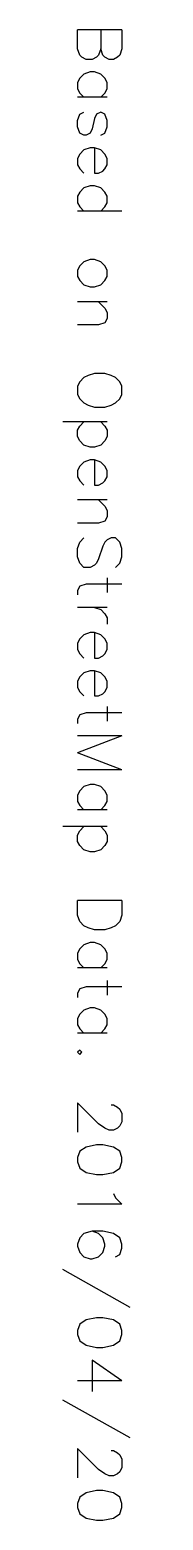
# Model space of a CAD drawing. Extents: x -254 to 159, y -437 to 183.
# Drawn here: x -254.4 to -249.6, y 74.6 to 182.6 of the extents above.
import ezdxf

# ---------------------------------------------------------------- set-up
doc = ezdxf.new("R2010")
doc.units = 0
doc.header["$MEASUREMENT"] = 0
doc.layers.add('EBENE_1', color=7, linetype='CONTINUOUS')

msp = doc.modelspace()

# ---------------------------------------------------------------- linework, layer by layer
at = {"layer": 'EBENE_1', "color": 250}
for points in [[(-250.16, 182.61), (-253.37, 182.61)], [(-251.69, 182.61), (-251.69, 181.24), (-251.84, 180.78), (-252, 180.62), (-252.3, 180.47), (-252.76, 180.47), (-253.07, 180.62), (-253.22, 180.78), (-253.37, 181.24), (-253.37, 182.61)], [(-250.16, 182.61), (-250.16, 181.24), (-250.31, 180.78), (-250.47, 180.62), (-250.77, 180.47), (-251.08, 180.47), (-251.39, 180.62), (-251.54, 180.78), (-251.69, 181.24)], [(-251.69, 177.72), (-251.39, 178.03), (-251.23, 178.33), (-251.23, 178.79), (-251.39, 179.1), (-251.69, 179.4), (-252.15, 179.56), (-252.45, 179.56), (-252.91, 179.4), (-253.22, 179.1), (-253.37, 178.79), (-253.37, 178.33), (-253.22, 178.03), (-252.91, 177.72)], [(-251.23, 177.72), (-253.37, 177.72)], [(-251.69, 174.97), (-251.39, 175.12), (-251.23, 175.58), (-251.23, 176.04), (-251.39, 176.5), (-251.69, 176.65), (-252, 176.5), (-252.15, 176.19), (-252.3, 175.43), (-252.45, 175.12), (-252.76, 174.97), (-252.91, 174.97), (-253.22, 175.12), (-253.37, 175.58), (-253.37, 176.04), (-253.22, 176.5), (-252.91, 176.65)], [(-252.15, 174.05), (-252.15, 172.22), (-251.84, 172.22), (-251.54, 172.37), (-251.39, 172.53), (-251.23, 172.83), (-251.23, 173.29), (-251.39, 173.6), (-251.69, 173.9), (-252.15, 174.05), (-252.45, 174.05), (-252.91, 173.9), (-253.22, 173.6), (-253.37, 173.29), (-253.37, 172.83), (-253.22, 172.53), (-252.91, 172.22)], [(-251.69, 169.47), (-251.39, 169.77), (-251.23, 170.08), (-251.23, 170.54), (-251.39, 170.84), (-251.69, 171.15), (-252.15, 171.3), (-252.45, 171.3), (-252.91, 171.15), (-253.22, 170.84), (-253.37, 170.54), (-253.37, 170.08), (-253.22, 169.77), (-252.91, 169.47)], [(-250.16, 169.47), (-253.37, 169.47)], [(-251.23, 165.19), (-251.39, 165.5), (-251.69, 165.8), (-252.15, 165.95), (-252.45, 165.95), (-252.91, 165.8), (-253.22, 165.5), (-253.37, 165.19), (-253.37, 164.73), (-253.22, 164.43), (-252.91, 164.12), (-252.45, 163.97), (-252.15, 163.97), (-251.69, 164.12), (-251.39, 164.43), (-251.23, 164.73), (-251.23, 165.19)], [(-251.23, 162.9), (-253.37, 162.9)], [(-251.84, 162.9), (-251.39, 162.44), (-251.23, 162.13), (-251.23, 161.68), (-251.39, 161.37), (-251.84, 161.22), (-253.37, 161.22)], [(-250.16, 156.79), (-250.31, 157.09), (-250.62, 157.4), (-250.93, 157.55), (-251.39, 157.7), (-252.15, 157.7), (-252.61, 157.55), (-252.91, 157.4), (-253.22, 157.09), (-253.37, 156.79), (-253.37, 156.17), (-253.22, 155.87), (-252.91, 155.56), (-252.61, 155.41), (-252.15, 155.26), (-251.39, 155.26), (-250.93, 155.41), (-250.62, 155.56), (-250.31, 155.87), (-250.16, 156.17), (-250.16, 156.79)], [(-251.23, 154.19), (-254.44, 154.19)], [(-251.69, 154.19), (-251.39, 153.88), (-251.23, 153.58), (-251.23, 153.12), (-251.39, 152.81), (-251.69, 152.51), (-252.15, 152.35), (-252.45, 152.35), (-252.91, 152.51), (-253.22, 152.81), (-253.37, 153.12), (-253.37, 153.58), (-253.22, 153.88), (-252.91, 154.19)], [(-252.15, 151.44), (-252.15, 149.6), (-251.84, 149.6), (-251.54, 149.76), (-251.39, 149.91), (-251.23, 150.21), (-251.23, 150.67), (-251.39, 150.98), (-251.69, 151.28), (-252.15, 151.44), (-252.45, 151.44), (-252.91, 151.28), (-253.22, 150.98), (-253.37, 150.67), (-253.37, 150.21), (-253.22, 149.91), (-252.91, 149.6)], [(-251.23, 148.53), (-253.37, 148.53)], [(-251.84, 148.53), (-251.39, 148.07), (-251.23, 147.77), (-251.23, 147.31), (-251.39, 147), (-251.84, 146.85), (-253.37, 146.85)], [(-250.62, 143.64), (-250.31, 143.95), (-250.16, 144.41), (-250.16, 145.02), (-250.31, 145.48), (-250.62, 145.78), (-250.93, 145.78), (-251.23, 145.63), (-251.39, 145.48), (-251.54, 145.17), (-251.84, 144.25), (-252, 143.95), (-252.15, 143.8), (-252.45, 143.64), (-252.91, 143.64), (-253.22, 143.95), (-253.37, 144.41), (-253.37, 145.02), (-253.22, 145.48), (-252.91, 145.78)], [(-251.23, 142.88), (-251.23, 141.81)], [(-250.16, 142.42), (-252.76, 142.42), (-253.22, 142.27), (-253.37, 141.96), (-253.37, 141.66)], [(-251.23, 140.74), (-253.37, 140.74)], [(-252.15, 140.74), (-251.69, 140.59), (-251.39, 140.28), (-251.23, 139.98), (-251.23, 139.52)], [(-252.15, 138.91), (-252.15, 137.07), (-251.84, 137.07), (-251.54, 137.22), (-251.39, 137.38), (-251.23, 137.68), (-251.23, 138.14), (-251.39, 138.45), (-251.69, 138.75), (-252.15, 138.91), (-252.45, 138.91), (-252.91, 138.75), (-253.22, 138.45), (-253.37, 138.14), (-253.37, 137.68), (-253.22, 137.38), (-252.91, 137.07)], [(-252.15, 136.15), (-252.15, 134.32), (-251.84, 134.32), (-251.54, 134.47), (-251.39, 134.63), (-251.23, 134.93), (-251.23, 135.39), (-251.39, 135.7), (-251.69, 136), (-252.15, 136.15), (-252.45, 136.15), (-252.91, 136), (-253.22, 135.7), (-253.37, 135.39), (-253.37, 134.93), (-253.22, 134.63), (-252.91, 134.32)], [(-250.16, 133.1), (-252.76, 133.1), (-253.22, 132.95), (-253.37, 132.64), (-253.37, 132.33)], [(-251.23, 133.56), (-251.23, 132.49)], [(-250.16, 131.42), (-253.37, 131.42)], [(-250.16, 131.42), (-253.37, 130.19)], [(-250.16, 128.97), (-253.37, 130.19)], [(-250.16, 128.97), (-253.37, 128.97)], [(-251.69, 126.07), (-251.39, 126.37), (-251.23, 126.68), (-251.23, 127.14), (-251.39, 127.44), (-251.69, 127.75), (-252.15, 127.9), (-252.45, 127.9), (-252.91, 127.75), (-253.22, 127.44), (-253.37, 127.14), (-253.37, 126.68), (-253.22, 126.37), (-252.91, 126.07)], [(-251.23, 126.07), (-253.37, 126.07)], [(-251.23, 124.85), (-254.44, 124.85)], [(-251.69, 124.85), (-251.39, 124.54), (-251.23, 124.24), (-251.23, 123.78), (-251.39, 123.47), (-251.69, 123.17), (-252.15, 123.01), (-252.45, 123.01), (-252.91, 123.17), (-253.22, 123.47), (-253.37, 123.78), (-253.37, 124.24), (-253.22, 124.54), (-252.91, 124.85)], [(-250.16, 119.5), (-253.37, 119.5)], [(-250.16, 119.5), (-250.16, 118.43), (-250.31, 117.97), (-250.62, 117.66), (-250.93, 117.51), (-251.39, 117.36), (-252.15, 117.36), (-252.61, 117.51), (-252.91, 117.66), (-253.22, 117.97), (-253.37, 118.43), (-253.37, 119.5)], [(-251.69, 114.61), (-251.39, 114.91), (-251.23, 115.22), (-251.23, 115.68), (-251.39, 115.98), (-251.69, 116.29), (-252.15, 116.44), (-252.45, 116.44), (-252.91, 116.29), (-253.22, 115.98), (-253.37, 115.68), (-253.37, 115.22), (-253.22, 114.91), (-252.91, 114.61)], [(-251.23, 114.61), (-253.37, 114.61)], [(-251.23, 113.69), (-251.23, 112.62)], [(-250.16, 113.23), (-252.76, 113.23), (-253.22, 113.08), (-253.37, 112.77), (-253.37, 112.47)], [(-251.69, 109.87), (-251.39, 110.18), (-251.23, 110.48), (-251.23, 110.94), (-251.39, 111.25), (-251.69, 111.55), (-252.15, 111.7), (-252.45, 111.7), (-252.91, 111.55), (-253.22, 111.25), (-253.37, 110.94), (-253.37, 110.48), (-253.22, 110.18), (-252.91, 109.87)], [(-251.23, 109.87), (-253.37, 109.87)], [(-253.07, 108.49), (-253.22, 108.65), (-253.37, 108.49), (-253.22, 108.34), (-253.07, 108.49)], [(-250.93, 104.67), (-250.77, 104.67), (-250.47, 104.52), (-250.31, 104.37), (-250.16, 104.06), (-250.16, 103.45), (-250.31, 103.15), (-250.47, 102.99), (-250.77, 102.84), (-251.08, 102.84), (-251.39, 102.99), (-251.84, 103.3), (-253.37, 104.83), (-253.37, 102.69)], [(-250.16, 100.85), (-250.31, 101.31), (-250.77, 101.62), (-251.54, 101.77), (-252, 101.77), (-252.76, 101.62), (-253.22, 101.31), (-253.37, 100.85), (-253.37, 100.55), (-253.22, 100.09), (-252.76, 99.78), (-252, 99.63), (-251.54, 99.63), (-250.77, 99.78), (-250.31, 100.09), (-250.16, 100.55), (-250.16, 100.85)], [(-250.77, 98.26), (-250.62, 97.95), (-250.16, 97.49), (-253.37, 97.49)], [(-250.62, 93.67), (-250.31, 93.82), (-250.16, 94.28), (-250.16, 94.59), (-250.31, 95.05), (-250.77, 95.35), (-251.54, 95.51), (-252.3, 95.51), (-252.91, 95.35), (-253.22, 95.05), (-253.37, 94.59), (-253.37, 94.44), (-253.22, 93.98), (-252.91, 93.67), (-252.45, 93.52), (-252.3, 93.52), (-251.84, 93.67), (-251.54, 93.98), (-251.39, 94.44), (-251.39, 94.59), (-251.54, 95.05), (-251.84, 95.35), (-252.3, 95.51)], [(-249.55, 90), (-254.44, 92.75)], [(-250.16, 88.32), (-250.31, 88.78), (-250.77, 89.09), (-251.54, 89.24), (-252, 89.24), (-252.76, 89.09), (-253.22, 88.78), (-253.37, 88.32), (-253.37, 88.02), (-253.22, 87.56), (-252.76, 87.25), (-252, 87.1), (-251.54, 87.1), (-250.77, 87.25), (-250.31, 87.56), (-250.16, 88.02), (-250.16, 88.32)], [(-250.16, 84.66), (-252.3, 86.18), (-252.3, 83.89)], [(-250.16, 84.66), (-253.37, 84.66)], [(-249.55, 80.53), (-254.44, 83.28)], [(-250.93, 79.61), (-250.77, 79.61), (-250.47, 79.46), (-250.31, 79.31), (-250.16, 79), (-250.16, 78.39), (-250.31, 78.08), (-250.47, 77.93), (-250.77, 77.78), (-251.08, 77.78), (-251.39, 77.93), (-251.84, 78.24), (-253.37, 79.77), (-253.37, 77.63)], [(-250.16, 75.79), (-250.31, 76.25), (-250.77, 76.56), (-251.54, 76.71), (-252, 76.71), (-252.76, 76.56), (-253.22, 76.25), (-253.37, 75.79), (-253.37, 75.49), (-253.22, 75.03), (-252.76, 74.72), (-252, 74.57), (-251.54, 74.57), (-250.77, 74.72), (-250.31, 75.03), (-250.16, 75.49), (-250.16, 75.79)]]:
    msp.add_lwpolyline(points, dxfattribs=at)

doc.saveas('drawing.dxf')
